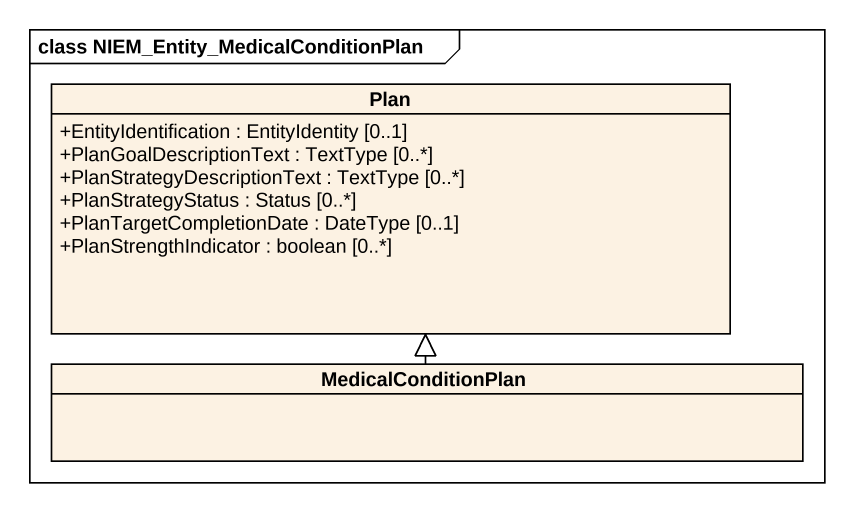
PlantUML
@startuml
mainframe class NIEM_Entity_MedicalConditionPlan
hide circle
hide empty members
skinparam classAttributeIconSize 0
class Plan {
  +EntityIdentification : EntityIdentity [0..1]
  +PlanGoalDescriptionText : TextType [0..*]
  +PlanStrategyDescriptionText : TextType [0..*]
  +PlanStrategyStatus : Status [0..*]
  +PlanTargetCompletionDate : DateType [0..1]
  +PlanStrengthIndicator : boolean [0..*]
}
class MedicalConditionPlan
MedicalConditionPlan -up-|> Plan
@enduml
